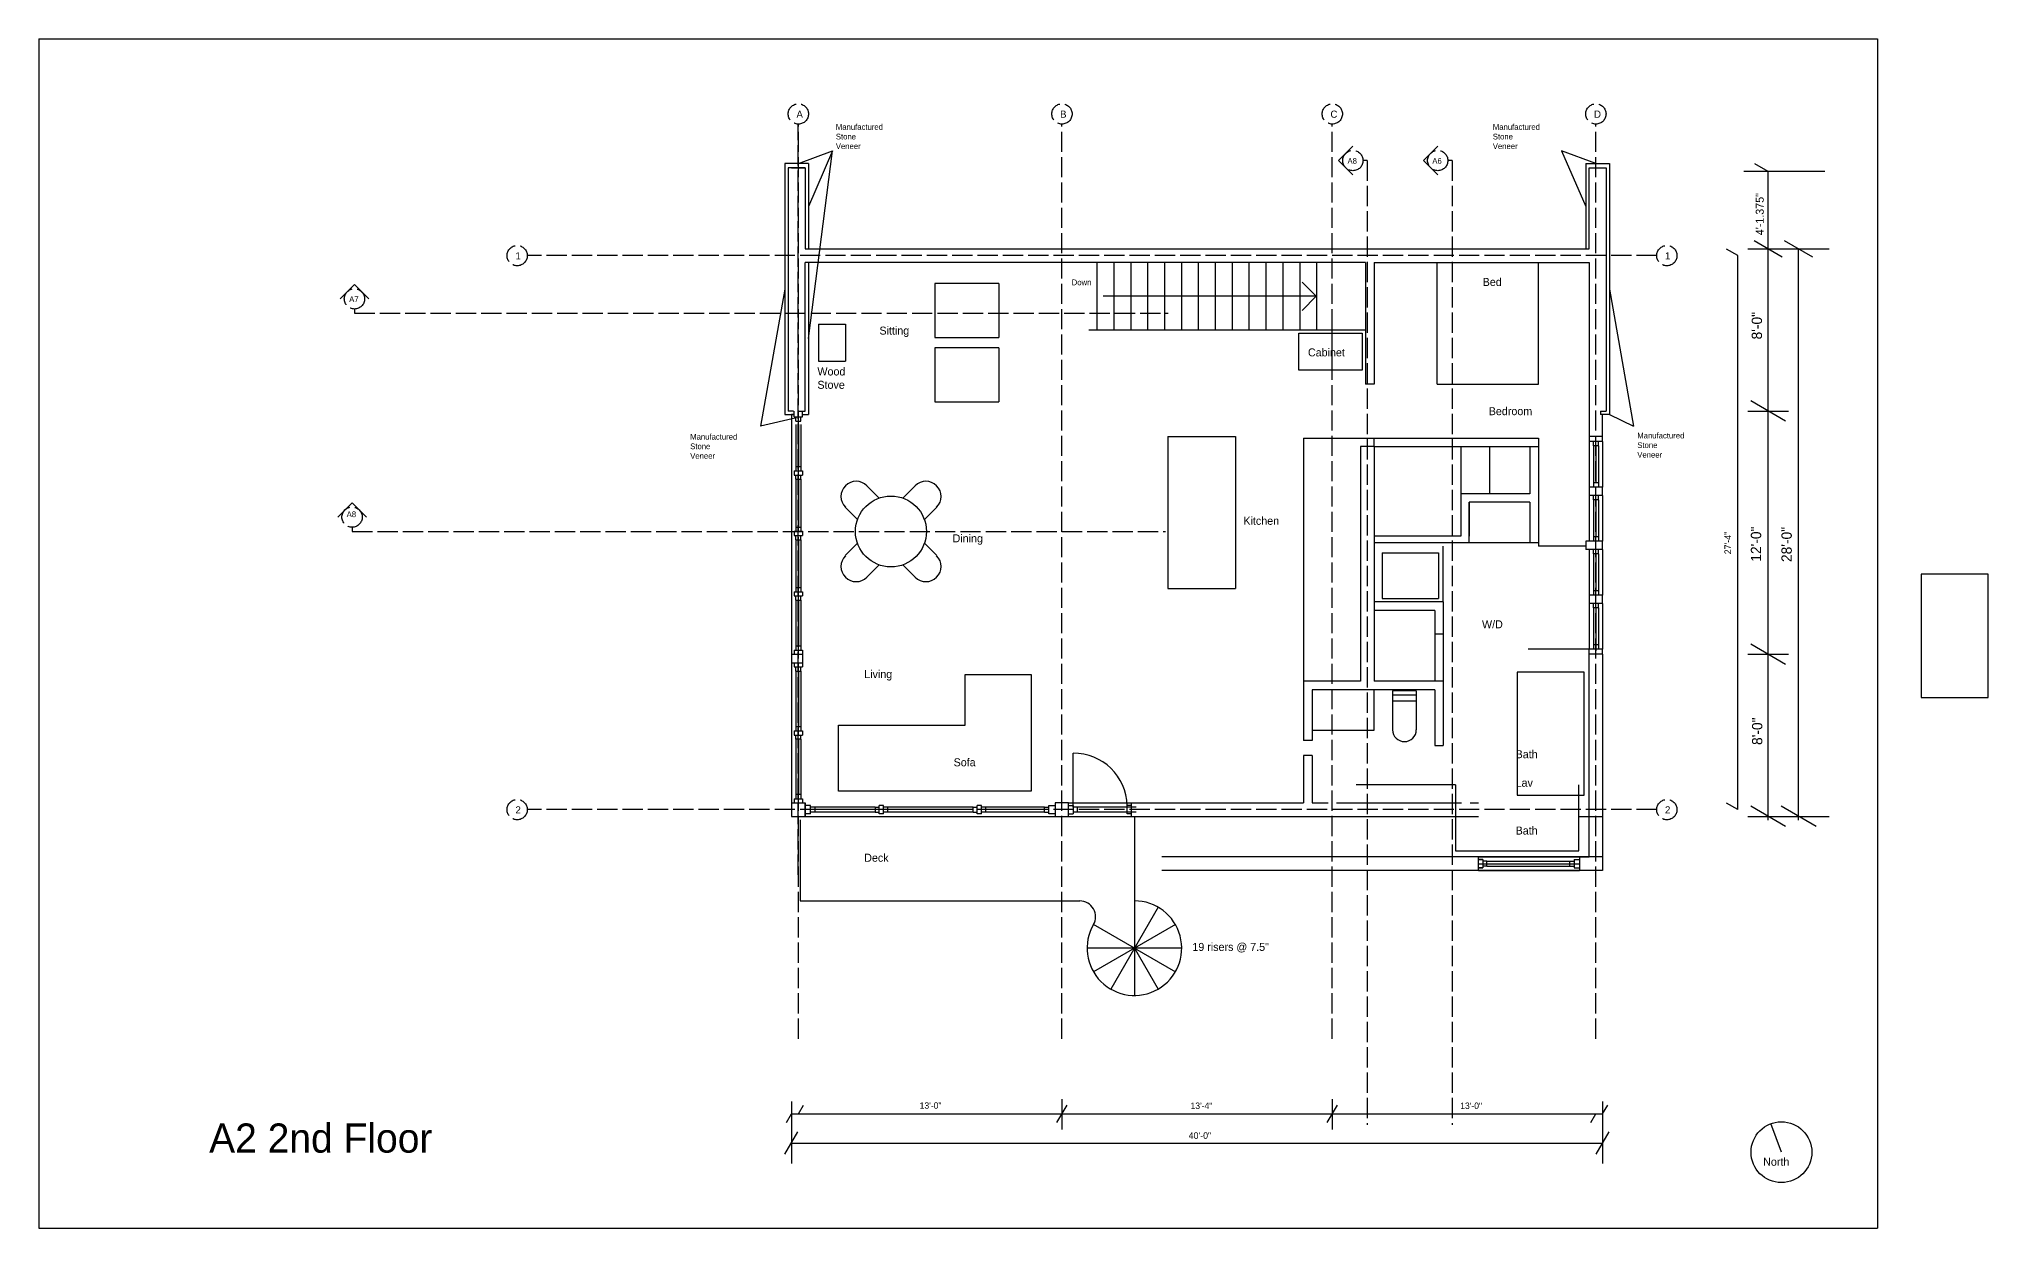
# Model space of a CAD drawing. Header units: inches. Extents: x -5028 to 8475, y 452 to 3434.
# Drawn here: x -5028 to -3875, y 1971 to 2675 of the extents above; entities that cross this region are included whole.
import ezdxf

# ---------------------------------------------------------------- set-up
doc = ezdxf.new("R2010")
doc.units = ezdxf.units.IN
doc.header["$MEASUREMENT"] = 0
doc.linetypes.add('ACAD_ISO02W100', pattern=[15, 12, -3])
for name, color, linetype in [('const', 7, 'Continuous'), ('e1', 7, 'Continuous'), ('e2', 251, 'Continuous'), ('glass', 172, 'Continuous'), ('grid', 252, 'ACAD_ISO02W100'), ('millwork', 253, 'Continuous'), ('sills', 105, 'Continuous'), ('stairs', 140, 'Continuous'), ('walls', 7, 'Continuous')]:
    doc.layers.add(name, color=color, linetype=linetype)

msp = doc.modelspace()

# ---------------------------------------------------------------- linework, layer by layer
for p, q in [((-5028.5, 2674.8), (-3940.5, 2674.8)), ((-5028.5, 2674.8), (-5028.5, 1970.8)), ((-3940.5, 2674.8), (-3940.5, 1970.8)), ((-5028.5, 1970.8), (-3940.5, 1970.8))]:
    msp.add_line(p, q)
at = {"layer": 'const'}
for p, q in [((-3971.6, 2596.3), (-4019.6, 2596.3)), ((-4005.1, 2596.3), (-4013.1, 2600.9)), ((-4005.1, 2212.3), (-4005.1, 2596.3)), ((-4023.1, 2546.5), (-4029.8, 2550.3)), ((-4017.1, 2550.5), (-3969.1, 2550.5)), ((-3996.8, 2545.7), (-4013.5, 2555.3)), ((-3978.8, 2545.7), (-3995.5, 2555.3)), ((-3987.1, 2212.3), (-3987.1, 2550.5)), ((-4023.1, 2218.5), (-4023.1, 2546.5)), ((-3994.8, 2448.5), (-4015.5, 2460.5)), ((-4017.1, 2454.5), (-3993.1, 2454.5)), ((-4017.1, 2310.5), (-3993.1, 2310.5)), ((-3994.8, 2304.5), (-4015.5, 2316.5)), ((-4023.1, 2218.5), (-4029.8, 2222.3)), ((-3994.8, 2208.5), (-4015.5, 2220.5)), ((-3976.8, 2208.5), (-3997.5, 2220.5)), ((-4017.1, 2214.5), (-3969.1, 2214.5)), ((-4583.1, 2045.7), (-4583.1, 2009.1)), ((-4579.1, 2038.4), (-4576.1, 2043.6)), ((-4426.1, 2033.2), (-4420.1, 2043.6)), ((-4266.1, 2033.2), (-4260.1, 2043.6)), ((-4103.1, 2045.7), (-4103.1, 2009.1)), ((-4103.1, 2038.4), (-4100.1, 2043.6)), ((-4586.1, 2033.2), (-4583.1, 2038.4)), ((-4583.1, 2038.4), (-4103.1, 2038.4)), ((-4110.1, 2033.2), (-4107.1, 2038.4)), ((-4587, 2014.5), (-4579.3, 2027.8)), ((-4583.1, 2021.1), (-4103.1, 2021.1)), ((-4107, 2014.5), (-4099.3, 2027.8))]:
    msp.add_line(p, q, dxfattribs=at)
at = {"layer": 'e1'}
for p, q in [((-4103.1, 2436.5), (-4103.1, 2452.5)), ((-4103.1, 2404.5), (-4103.1, 2409.5)), ((-4103.1, 2372.5), (-4103.1, 2377.5)), ((-4103.1, 2340.5), (-4103.1, 2345.5)), ((-4103.1, 2310.5), (-4111.1, 2310.5)), ((-4103.1, 2310.5), (-4103.1, 2313.5)), ((-4103.1, 2310.5), (-4103.1, 2214.5)), ((-4381.9, 2222.5), (-4280.1, 2222.5)), ((-4275.1, 2222.5), (-4265.6, 2222.5)), ((-4260.6, 2222.5), (-4186.6, 2222.5)), ((-4181.6, 2222.5), (-4176.6, 2222.5)), ((-4381.9, 2214.5), (-4176.6, 2214.5)), ((-4116.8, 2214.5), (-4103.1, 2214.5)), ((-4116.8, 2190.5), (-4111.1, 2190.5))]:
    msp.add_line(p, q, dxfattribs=at)
msp.add_circle((-3997.3, 2015.7), 18, dxfattribs=at)
at = {"layer": 'e2'}
for p, q in [((-4242.4, 2602.8), (-4244.9, 2602.8)), ((-4192.2, 2602.8), (-4194.7, 2602.8)), ((-4583.1, 2452.5), (-4583.1, 2310.5)), ((-4583.1, 2305.5), (-4583.1, 2222.5)), ((-4575.1, 2214.5), (-4427.2, 2214.5)), ((-4419.2, 2214.5), (-4381.9, 2214.5)), ((-4376.4, 2214.5), (-4267.2, 2214.5))]:
    msp.add_line(p, q, dxfattribs=at)
at = {"layer": 'glass'}
for p, q in [((-4580.6, 2446.6), (-4580.6, 2421.6)), ((-4577.6, 2446.6), (-4577.6, 2421.6)), ((-4108.6, 2434), (-4108.6, 2412)), ((-4105.6, 2434), (-4105.6, 2412)), ((-4580.6, 2414.1), (-4580.6, 2385.8)), ((-4577.6, 2414.1), (-4577.6, 2385.8)), ((-4108.6, 2402), (-4108.6, 2380)), ((-4105.6, 2402), (-4105.6, 2380)), ((-4580.6, 2378.3), (-4580.6, 2350)), ((-4577.6, 2378.3), (-4577.6, 2350)), ((-4108.6, 2370), (-4108.6, 2348)), ((-4105.6, 2370), (-4105.6, 2348)), ((-4580.6, 2342.5), (-4580.6, 2315.5)), ((-4577.6, 2342.5), (-4577.6, 2315.5)), ((-4108.6, 2338), (-4108.6, 2316)), ((-4105.6, 2338), (-4105.6, 2316)), ((-4580.6, 2300.5), (-4580.6, 2267.7)), ((-4577.6, 2300.5), (-4577.6, 2267.7)), ((-4580.6, 2260.2), (-4580.6, 2227.5)), ((-4577.6, 2260.2), (-4577.6, 2227.5)), ((-4533.7, 2220), (-4569.4, 2220)), ((-4533.7, 2217), (-4569.4, 2217)), ((-4475.7, 2220), (-4526.2, 2220)), ((-4475.7, 2217), (-4526.2, 2217)), ((-4433.4, 2220), (-4468.2, 2220)), ((-4433.4, 2217), (-4468.2, 2217)), ((-4379.2, 2220), (-4413.9, 2220)), ((-4379.2, 2217), (-4413.9, 2217)), ((-4171.6, 2188), (-4122.5, 2188)), ((-4171.6, 2185), (-4122.5, 2185))]:
    msp.add_line(p, q, dxfattribs=at)
at = {"layer": 'grid'}
for p, q in [((-4579.2, 2179.9), (-4579.2, 2624.4)), ((-4579.1, 2082.9), (-4579.1, 2624.4)), ((-4423.1, 2082.9), (-4423.1, 2624.4)), ((-4263.1, 2082.9), (-4263.1, 2624.4)), ((-4107.1, 2082.9), (-4107.1, 2624.4)), ((-4242.4, 2602.8), (-4242.4, 2031.9)), ((-4192.2, 2602.8), (-4192.2, 2031.9)), ((-4071.1, 2546.5), (-4739.5, 2546.5)), ((-4841.8, 2514.9), (-4841.8, 2512.5)), ((-4841.8, 2512.5), (-4360.3, 2512.5)), ((-4843.2, 2385.7), (-4843.2, 2383.2)), ((-4843.2, 2383.2), (-4361.8, 2383.2)), ((-4071.1, 2218.5), (-4739.5, 2218.5))]:
    msp.add_line(p, q, dxfattribs=at)
for centre in [(-4579.1, 2630.4), (-4423.1, 2630.4), (-4263.1, 2630.4), (-4107.1, 2630.4), (-4250.9, 2602.8), (-4200.7, 2602.8), (-4745.5, 2546.5), (-4065.1, 2546.5), (-4841.8, 2520.9), (-4843.2, 2391.7), (-4745.5, 2218.5), (-4065.1, 2218.5)]:
    msp.add_circle(centre, 6, dxfattribs=at)
at = {"layer": 'millwork'}
for p, q in [((-4579.1, 2601), (-4558.9, 2608.5)), ((-4558.9, 2608.5), (-4573.1, 2575.7)), ((-4573.1, 2497.5), (-4558.9, 2608.5)), ((-4107.1, 2601), (-4127.4, 2608.5)), ((-4127.4, 2608.5), (-4113.1, 2575.7)), ((-4111.1, 2550.5), (-4111.1, 2598.5)), ((-4201.1, 2470.5), (-4201.1, 2542.5)), ((-4141.1, 2470.5), (-4141.1, 2542.5)), ((-4587.1, 2526.7), (-4601.4, 2445.6)), ((-4498.4, 2530), (-4498.4, 2498)), ((-4460.4, 2530), (-4498.4, 2530)), ((-4460.4, 2530), (-4460.4, 2498)), ((-4099.1, 2526.7), (-4084.9, 2445.6)), ((-4567.1, 2506), (-4567.1, 2484)), ((-4567.1, 2506), (-4551.1, 2506)), ((-4551.1, 2506), (-4551.1, 2484)), ((-4498.4, 2498), (-4460.4, 2498)), ((-4460.4, 2492), (-4498.4, 2492)), ((-4498.4, 2492), (-4498.4, 2460)), ((-4460.4, 2492), (-4460.4, 2460)), ((-4265.6, 2502.5), (-4243.4, 2502.5)), ((-4567.1, 2484), (-4551.1, 2484)), ((-4201.1, 2470.5), (-4141.1, 2470.5)), ((-4498.4, 2460), (-4460.4, 2460)), ((-4580.1, 2450.5), (-4601.4, 2445.6)), ((-4579.1, 2446.6), (-4579.1, 2421.6)), ((-4099.1, 2452.5), (-4084.9, 2445.6)), ((-4360.4, 2439.5), (-4360.4, 2349.5)), ((-4360.4, 2439.5), (-4320.4, 2439.5)), ((-4320.4, 2439.5), (-4320.4, 2349.5)), ((-4280.1, 2438.5), (-4280.1, 2294.5)), ((-4280.1, 2438.5), (-4141.1, 2438.5)), ((-4238.4, 2433.5), (-4238.4, 2438.5)), ((-4141.1, 2438.5), (-4141.1, 2374.5)), ((-4111.1, 2436.5), (-4111.1, 2409.5)), ((-4107.1, 2434), (-4107.1, 2412)), ((-4103.1, 2436.5), (-4103.1, 2409.5)), ((-4238.4, 2433.5), (-4141.1, 2433.5)), ((-4187.1, 2433.5), (-4187.1, 2380.5)), ((-4170.1, 2433.5), (-4170.1, 2405.5)), ((-4146.1, 2433.5), (-4146.1, 2405.5)), ((-4579.1, 2414.1), (-4579.1, 2385.8)), ((-4538.6, 2410.3), (-4531.3, 2403)), ((-4509.9, 2410.3), (-4517.2, 2403)), ((-4146.1, 2405.5), (-4187.1, 2405.5)), ((-4146.1, 2400.5), (-4182.1, 2400.5)), ((-4182.1, 2400.5), (-4182.1, 2380.5)), ((-4182.1, 2376.5), (-4182.1, 2400.5)), ((-4146.1, 2400.5), (-4146.1, 2376.5)), ((-4111.1, 2404.5), (-4111.1, 2377.5)), ((-4107.1, 2402), (-4107.1, 2380)), ((-4103.1, 2404.5), (-4103.1, 2377.5)), ((-4551.3, 2397.5), (-4544, 2390.3)), ((-4497.2, 2397.5), (-4504.5, 2390.3)), ((-4579.1, 2378.3), (-4579.1, 2350)), ((-4551.3, 2368.9), (-4544, 2376.2)), ((-4497.2, 2368.9), (-4504.5, 2376.2)), ((-4187.1, 2380.5), (-4238.4, 2380.5)), ((-4141.1, 2376.5), (-4238.4, 2376.5)), ((-4233.6, 2370.5), (-4200.3, 2370.5)), ((-4233.6, 2370.5), (-4233.6, 2343.5)), ((-4200.3, 2370.5), (-4200.3, 2343.5)), ((-4197.4, 2341.5), (-4197.4, 2374.5)), ((-4113.1, 2374.5), (-4141.1, 2374.5)), ((-4111.1, 2372.5), (-4111.1, 2345.5)), ((-4107.1, 2370), (-4107.1, 2348)), ((-4103.1, 2372.5), (-4103.1, 2345.5)), ((-4538.6, 2356.2), (-4531.3, 2363.4)), ((-4509.9, 2356.2), (-4517.2, 2363.4)), ((-4579.1, 2342.5), (-4579.1, 2315.5)), ((-4360.4, 2349.5), (-4320.4, 2349.5)), ((-4233.6, 2343.5), (-4200.3, 2343.5)), ((-4111.1, 2340.5), (-4111.1, 2313.5)), ((-4107.1, 2338), (-4107.1, 2312.5)), ((-4107.1, 2338), (-4107.1, 2316)), ((-4103.1, 2340.5), (-4103.1, 2313.5)), ((-4202.4, 2322.5), (-4202.4, 2294.5)), ((-4197.4, 2322.5), (-4197.4, 2294.5)), ((-4111.1, 2313.5), (-4147.1, 2313.5)), ((-4579.1, 2300.5), (-4579.1, 2267.7)), ((-4238.4, 2265.5), (-4238.4, 2289.5)), ((-4227.4, 2288.8), (-4227.4, 2265.8)), ((-4213.4, 2288.8), (-4227.4, 2288.8)), ((-4227.4, 2286.5), (-4213.4, 2286.5)), ((-4213.4, 2288.8), (-4213.4, 2265.8)), ((-4213.4, 2282.8), (-4227.4, 2282.8)), ((-4275.1, 2265.5), (-4238.4, 2265.5)), ((-4579.1, 2260.2), (-4579.1, 2227.5)), ((-4416.4, 2220), (-4416.4, 2252)), ((-4190.2, 2233.2), (-4248.9, 2233.2)), ((-4533.7, 2218.5), (-4569.4, 2218.5)), ((-4475.7, 2218.5), (-4526.2, 2218.5)), ((-4433.4, 2218.5), (-4468.2, 2218.5)), ((-4578.1, 2212.5), (-4578.1, 2164.5)), ((-4380.2, 2214.5), (-4380.2, 2163)), ((-4176.6, 2190.5), (-4116.8, 2190.5)), ((-4176.6, 2186.5), (-4116.9, 2186.5)), ((-4176.6, 2182.5), (-4116.8, 2182.5)), ((-4578.1, 2164.5), (-4412.5, 2164.5)), ((-4366.2, 2160.7), (-4380.2, 2136.5)), ((-4380.2, 2136.5), (-4404.4, 2150.5)), ((-4355.9, 2150.5), (-4380.2, 2136.5)), ((-4352.2, 2136.5), (-4408.2, 2136.5)), ((-4380.2, 2136.5), (-4404.4, 2122.5)), ((-4380.2, 2136.5), (-4394.2, 2112.2)), ((-4380.2, 2136.5), (-4355.9, 2122.5)), ((-4380.2, 2136.5), (-4366.2, 2112.2))]:
    msp.add_line(p, q, dxfattribs=at)
for points in [[(-4282.9, 2478.7), (-4282.9, 2500.7), (-4245.4, 2500.7), (-4245.4, 2478.7), (-4282.9, 2478.7)], [(-4441.4, 2229.5), (-4555.4, 2229.5), (-4555.4, 2268.5), (-4480.4, 2268.5), (-4480.4, 2298.5), (-4441.4, 2298.5), (-4441.4, 2229.5)], [(-4190.2, 2233.2), (-4190.2, 2194.2), (-4117.2, 2194.2), (-4117.2, 2233.2)]]:
    msp.add_lwpolyline(points, dxfattribs=at)
for centre, radius, start, end in [((-4544.9, 2403.9), 9, 45, 225), ((-4503.6, 2403.9), 9, 315, 135), ((-4544.9, 2362.5), 9, 135, 315), ((-4503.6, 2362.5), 9, 225, 45), ((-4220.4, 2265.8), 7, 180, 0), ((-4416.4, 2220), 32, 1.7908, 90), ((-4412.5, 2155.1), 9.33, 330, 90), ((-4380.2, 2136.5), 28, 150, 90)]:
    msp.add_arc(centre, radius, start, end, dxfattribs=at)
at = {"layer": 'sills'}
msp.add_line((-4419.2, 2222.5), (-4381.9, 2222.5), dxfattribs=at)
at = {"layer": 'stairs'}
for p, q in [((-4402.2, 2502.5), (-4402.2, 2542.5)), ((-4392.2, 2502.5), (-4392.2, 2542.5)), ((-4382.2, 2502.5), (-4382.2, 2542.5)), ((-4372.2, 2502.5), (-4372.2, 2542.5)), ((-4362.2, 2502.5), (-4362.2, 2542.5)), ((-4352.2, 2502.5), (-4352.2, 2542.5)), ((-4342.2, 2502.5), (-4342.2, 2542.5)), ((-4332.2, 2502.5), (-4332.2, 2542.5)), ((-4322.2, 2502.5), (-4322.2, 2542.5)), ((-4312.2, 2502.5), (-4312.2, 2542.5)), ((-4302.2, 2502.5), (-4302.2, 2542.5)), ((-4292.2, 2502.5), (-4292.2, 2542.5)), ((-4282.2, 2502.5), (-4282.2, 2542.5)), ((-4272.2, 2502.5), (-4272.2, 2542.5)), ((-4407.2, 2502.5), (-4265.6, 2502.5))]:
    msp.add_line(p, q, dxfattribs=at)
at = {"layer": 'walls'}
for p, q in [((-4250.9, 2611.3), (-4259.4, 2602.8)), ((-4200.7, 2611.3), (-4209.2, 2602.8)), ((-4587.1, 2601), (-4587.1, 2452.5)), ((-4573.1, 2601), (-4587.1, 2601)), ((-4575.1, 2598.5), (-4585.1, 2598.5)), ((-4585.1, 2598.5), (-4585.1, 2454.5)), ((-4583.1, 2598.5), (-4575.1, 2598.5)), ((-4575.1, 2598.5), (-4575.1, 2550.5)), ((-4573.1, 2601), (-4573.1, 2550.5)), ((-4250.9, 2594.3), (-4259.4, 2602.8)), ((-4200.7, 2594.3), (-4209.2, 2602.8)), ((-4113.1, 2601), (-4113.1, 2550.5)), ((-4113.1, 2601), (-4099.1, 2601)), ((-4111.1, 2598.5), (-4101.1, 2598.5)), ((-4101.1, 2598.5), (-4101.1, 2454.5)), ((-4099.1, 2601), (-4099.1, 2452.5)), ((-4575.1, 2550.5), (-4111.1, 2550.5)), ((-4575.1, 2454.5), (-4575.1, 2542.5)), ((-4243.4, 2542.5), (-4575.1, 2542.5)), ((-4573.1, 2542.5), (-4573.1, 2452.5)), ((-4243.4, 2542.5), (-4243.4, 2470.5)), ((-4238.4, 2542.5), (-4111.1, 2542.5)), ((-4238.4, 2542.5), (-4238.4, 2470.5)), ((-4111.1, 2542.5), (-4111.1, 2436.5)), ((-4850.2, 2520.9), (-4841.8, 2529.4)), ((-4833.3, 2520.9), (-4841.8, 2529.4)), ((-4272.6, 2522.5), (-4281, 2530.9)), ((-4272.6, 2522.5), (-4398.7, 2522.5)), ((-4272.6, 2522.5), (-4281, 2514)), ((-4263.1, 2478.5), (-4263.1, 2510.5)), ((-4238.4, 2470.5), (-4243.4, 2470.5)), ((-4587.1, 2452.5), (-4581.9, 2452.5)), ((-4581.9, 2454.5), (-4585.1, 2454.5)), ((-4581.6, 2452.5), (-4583.1, 2452.5)), ((-4581.6, 2451.1), (-4581.6, 2454.5)), ((-4581.6, 2451.1), (-4576.6, 2451.1)), ((-4580.6, 2448.6), (-4580.6, 2451.1)), ((-4580.6, 2448.6), (-4577.6, 2448.6)), ((-4578.6, 2454.5), (-4575.1, 2454.5)), ((-4577.6, 2448.6), (-4577.6, 2451.1)), ((-4576.6, 2451.1), (-4576.6, 2454.5)), ((-4576.6, 2452.5), (-4573.1, 2452.5)), ((-4104.4, 2454.5), (-4101.1, 2454.5)), ((-4104.4, 2454.5), (-4104.4, 2452.5)), ((-4099.1, 2452.5), (-4104.4, 2452.5)), ((-4103.1, 2439.5), (-4111.1, 2439.5)), ((-4103.1, 2436.5), (-4111.1, 2436.5)), ((-4108.6, 2434), (-4108.6, 2436.5)), ((-4105.6, 2434), (-4108.6, 2434)), ((-4105.6, 2434), (-4105.6, 2436.5)), ((-4246.4, 2433.5), (-4246.4, 2294.5)), ((-4238.4, 2433.5), (-4246.4, 2433.5)), ((-4238.4, 2433.5), (-4238.4, 2294.5)), ((-4581.6, 2419.1), (-4576.6, 2419.1)), ((-4581.6, 2419.1), (-4581.6, 2416.6)), ((-4581.6, 2416.6), (-4576.6, 2416.6)), ((-4580.6, 2421.6), (-4580.6, 2419.1)), ((-4580.6, 2421.6), (-4577.6, 2421.6)), ((-4580.6, 2414.1), (-4580.6, 2416.6)), ((-4580.6, 2414.1), (-4577.6, 2414.1)), ((-4577.6, 2421.6), (-4577.6, 2419.1)), ((-4577.6, 2414.1), (-4577.6, 2416.6)), ((-4576.6, 2419.1), (-4576.6, 2416.6)), ((-4105.6, 2412), (-4108.6, 2412)), ((-4108.6, 2412), (-4108.6, 2409.5)), ((-4105.6, 2412), (-4105.6, 2409.5)), ((-4851.7, 2391.7), (-4843.2, 2400.2)), ((-4834.7, 2391.7), (-4843.2, 2400.2)), ((-4111.1, 2409.5), (-4111.1, 2404.5)), ((-4103.1, 2409.5), (-4111.1, 2409.5)), ((-4103.1, 2404.5), (-4111.1, 2404.5)), ((-4108.6, 2402), (-4108.6, 2404.5)), ((-4105.6, 2402), (-4108.6, 2402)), ((-4105.6, 2402), (-4105.6, 2404.5)), ((-4581.6, 2383.3), (-4576.6, 2383.3)), ((-4581.6, 2383.3), (-4581.6, 2380.8)), ((-4581.6, 2380.8), (-4576.6, 2380.8)), ((-4580.6, 2385.8), (-4580.6, 2383.3)), ((-4580.6, 2385.8), (-4577.6, 2385.8)), ((-4580.6, 2378.3), (-4580.6, 2380.8)), ((-4580.6, 2378.3), (-4577.6, 2378.3)), ((-4577.6, 2385.8), (-4577.6, 2383.3)), ((-4577.6, 2378.3), (-4577.6, 2380.8)), ((-4576.6, 2383.3), (-4576.6, 2380.8)), ((-4113.1, 2377.5), (-4113.1, 2372.5)), ((-4103.1, 2377.5), (-4113.1, 2377.5)), ((-4105.6, 2380), (-4108.6, 2380)), ((-4108.6, 2380), (-4108.6, 2377.5)), ((-4105.6, 2380), (-4105.6, 2377.5)), ((-4103.1, 2372.5), (-4113.1, 2372.5)), ((-4108.6, 2370), (-4108.6, 2372.5)), ((-4105.6, 2370), (-4108.6, 2370)), ((-4105.6, 2370), (-4105.6, 2372.5)), ((-4581.6, 2347.5), (-4576.6, 2347.5)), ((-4581.6, 2347.5), (-4581.6, 2345)), ((-4581.6, 2345), (-4576.6, 2345)), ((-4580.6, 2350), (-4580.6, 2347.5)), ((-4580.6, 2350), (-4577.6, 2350)), ((-4580.6, 2342.5), (-4580.6, 2345)), ((-4580.6, 2342.5), (-4577.6, 2342.5)), ((-4577.6, 2350), (-4577.6, 2347.5)), ((-4577.6, 2342.5), (-4577.6, 2345)), ((-4576.6, 2347.5), (-4576.6, 2345)), ((-4103.1, 2345.5), (-4111.1, 2345.5)), ((-4111.1, 2345.5), (-4111.1, 2340.5)), ((-4105.6, 2348), (-4108.6, 2348)), ((-4108.6, 2348), (-4108.6, 2345.5)), ((-4105.6, 2348), (-4105.6, 2345.5)), ((-4197.4, 2341.5), (-4238.4, 2341.5)), ((-4202.4, 2336.5), (-4238.4, 2336.5)), ((-4202.4, 2336.5), (-4202.4, 2322.5)), ((-4197.4, 2341.5), (-4197.4, 2322.5)), ((-4103.1, 2340.5), (-4111.1, 2340.5)), ((-4108.6, 2338), (-4108.6, 2340.5)), ((-4105.6, 2338), (-4108.6, 2338)), ((-4105.6, 2338), (-4105.6, 2340.5)), ((-4197.4, 2322.5), (-4202.4, 2322.5)), ((-4583.1, 2310.5), (-4576.6, 2310.5)), ((-4583.1, 2310.5), (-4583.1, 2305.5)), ((-4581.6, 2313), (-4576.6, 2313)), ((-4581.6, 2313), (-4581.6, 2310.5)), ((-4580.6, 2315.5), (-4577.6, 2315.5)), ((-4580.6, 2315.5), (-4580.6, 2313)), ((-4577.6, 2315.5), (-4577.6, 2313)), ((-4576.6, 2313), (-4576.6, 2303)), ((-4111.1, 2190.5), (-4111.1, 2313.5)), ((-4103.1, 2313.5), (-4111.1, 2313.5)), ((-4105.6, 2316), (-4108.6, 2316)), ((-4108.6, 2316), (-4108.6, 2313.5)), ((-4105.6, 2316), (-4105.6, 2313.5)), ((-4583.1, 2305.5), (-4576.6, 2305.5)), ((-4581.6, 2305.5), (-4581.6, 2303)), ((-4581.6, 2303), (-4576.6, 2303)), ((-4580.6, 2300.5), (-4580.6, 2303)), ((-4580.6, 2300.5), (-4577.6, 2300.5)), ((-4577.6, 2300.5), (-4577.6, 2303)), ((-4246.4, 2294.5), (-4280.1, 2294.5)), ((-4280.1, 2294.5), (-4280.1, 2259.5)), ((-4202.4, 2289.5), (-4275.1, 2289.5)), ((-4275.1, 2289.5), (-4275.1, 2259.5)), ((-4197.4, 2294.5), (-4238.4, 2294.5)), ((-4202.4, 2289.5), (-4202.4, 2256.5)), ((-4197.4, 2294.5), (-4197.4, 2256.5)), ((-4581.6, 2265.2), (-4576.6, 2265.2)), ((-4581.6, 2265.2), (-4581.6, 2262.7)), ((-4581.6, 2262.7), (-4576.6, 2262.7)), ((-4580.6, 2267.7), (-4580.6, 2265.2)), ((-4580.6, 2267.7), (-4577.6, 2267.7)), ((-4580.6, 2260.2), (-4580.6, 2262.7)), ((-4577.6, 2267.7), (-4577.6, 2265.2)), ((-4577.6, 2260.2), (-4577.6, 2262.7)), ((-4576.6, 2265.2), (-4576.6, 2262.7)), ((-4577.6, 2260.2), (-4580.6, 2260.2)), ((-4275.1, 2259.5), (-4280.1, 2259.5)), ((-4280.1, 2250.5), (-4280.1, 2222.5)), ((-4275.1, 2250.5), (-4280.1, 2250.5)), ((-4275.1, 2250.5), (-4275.1, 2222.5)), ((-4202.4, 2256.5), (-4197.4, 2256.5)), ((-4577.6, 2227.5), (-4580.6, 2227.5)), ((-4580.6, 2227.5), (-4580.6, 2225)), ((-4577.6, 2227.5), (-4577.6, 2225)), ((-4583.1, 2222.5), (-4575.1, 2222.5)), ((-4583.1, 2222.5), (-4583.1, 2214.5)), ((-4581.6, 2225), (-4576.6, 2225)), ((-4581.6, 2225), (-4581.6, 2222.5)), ((-4576.6, 2225), (-4576.6, 2222.5)), ((-4575.1, 2222.5), (-4575.1, 2214.5)), ((-4575.1, 2214.5), (-4575.1, 2222.5)), ((-4571.9, 2221), (-4575.1, 2221)), ((-4571.9, 2216), (-4575.1, 2216)), ((-4571.9, 2216), (-4571.9, 2221)), ((-4569.4, 2220), (-4571.9, 2220)), ((-4569.4, 2217), (-4571.9, 2217)), ((-4569.4, 2220), (-4569.4, 2217)), ((-4533.7, 2220), (-4531.2, 2220)), ((-4533.7, 2220), (-4533.7, 2217)), ((-4533.7, 2217), (-4531.2, 2217)), ((-4531.2, 2216), (-4531.2, 2221)), ((-4528.7, 2221), (-4531.2, 2221)), ((-4528.7, 2216), (-4531.2, 2216)), ((-4528.7, 2216), (-4528.7, 2221)), ((-4526.2, 2220), (-4528.7, 2220)), ((-4526.2, 2217), (-4528.7, 2217)), ((-4526.2, 2217), (-4526.2, 2220)), ((-4475.7, 2220), (-4473.2, 2220)), ((-4475.7, 2217), (-4475.7, 2220)), ((-4475.7, 2217), (-4473.2, 2217)), ((-4473.2, 2216), (-4473.2, 2221)), ((-4470.7, 2221), (-4473.2, 2221)), ((-4470.7, 2216), (-4473.2, 2216)), ((-4470.7, 2216), (-4470.7, 2221)), ((-4468.2, 2220), (-4470.7, 2220)), ((-4468.2, 2217), (-4470.7, 2217)), ((-4468.2, 2217), (-4468.2, 2220)), ((-4433.4, 2217), (-4433.4, 2220)), ((-4433.4, 2220), (-4430.9, 2220)), ((-4433.4, 2217), (-4430.9, 2217)), ((-4430.9, 2216), (-4430.9, 2221)), ((-4430.9, 2221), (-4427.2, 2221)), ((-4427.2, 2216), (-4430.9, 2216)), ((-4419.2, 2222.5), (-4427.2, 2222.5)), ((-4427.2, 2222.5), (-4427.2, 2214.5)), ((-4419.2, 2214.5), (-4419.2, 2222.5)), ((-4419.2, 2221), (-4416.4, 2221)), ((-4419.2, 2216), (-4416.4, 2216)), ((-4416.4, 2221), (-4416.4, 2217)), ((-4413.9, 2220), (-4416.4, 2220)), ((-4413.9, 2217), (-4416.4, 2217)), ((-4416.4, 2217), (-4416.4, 2216)), ((-4413.9, 2217), (-4413.9, 2220)), ((-4381.9, 2221), (-4384.4, 2221)), ((-4384.4, 2216), (-4384.4, 2221)), ((-4381.9, 2216), (-4384.4, 2216)), ((-4381.9, 2214.5), (-4381.9, 2222.5)), ((-4381.9, 2222.5), (-4376.4, 2222.5)), ((-4583.1, 2214.5), (-4575.1, 2214.5)), ((-4427.2, 2214.5), (-4419.2, 2214.5)), ((-4381.9, 2214.5), (-4376.4, 2214.5)), ((-4103.1, 2214.5), (-4103.1, 2182.5)), ((-4103.1, 2190.5), (-4364, 2190.5)), ((-4103.1, 2182.5), (-4364, 2182.5)), ((-4176.6, 2182.5), (-4176.6, 2190.5)), ((-4176.6, 2189), (-4174.1, 2189)), ((-4174.1, 2189), (-4176.6, 2189)), ((-4176.6, 2184), (-4174.1, 2184)), ((-4174.1, 2184), (-4176.6, 2184)), ((-4174.1, 2189), (-4174.1, 2184)), ((-4171.6, 2188), (-4174.1, 2188)), ((-4171.6, 2185), (-4174.1, 2185)), ((-4171.6, 2185), (-4171.6, 2188)), ((-4171.6, 2185), (-4171.6, 2188)), ((-4122.5, 2185), (-4122.5, 2188)), ((-4122.5, 2188), (-4120, 2188)), ((-4122.5, 2185), (-4120, 2185)), ((-4120, 2189), (-4120, 2184)), ((-4120, 2189), (-4116.8, 2189)), ((-4120, 2184), (-4116.8, 2184)), ((-4116.8, 2190.5), (-4116.8, 2182.5)), ((-4380.2, 2164.5), (-4380.2, 2108.5)), ((-4423.1, 2047), (-4423.1, 2029.1)), ((-4263.1, 2047), (-4263.1, 2029.1)), ((-3997.3, 2015.7), (-4003.5, 2032.6))]:
    msp.add_line(p, q, dxfattribs=at)
for points in [[(-3914.5, 2284.9), (-3875, 2284.9), (-3875, 2357.9), (-3914.5, 2357.9), (-3914.5, 2284.9)], [(-4153.6, 2227), (-4114.1, 2227), (-4114.1, 2300), (-4153.6, 2300), (-4153.6, 2227)]]:
    msp.add_lwpolyline(points, dxfattribs=at)
msp.add_circle((-4524.3, 2383.2), 21, dxfattribs=at)

# ---------------------------------------------------------------- texts
at = {"layer": 'const', "attachment_point": 1}
for s, insert, char_height, width in [('A', (-4580.2, 2632.4), 4.26, 1625.197), ('B', (-4424.2, 2632.4), 4.26, 1625.197), ('C', (-4264.2, 2632.4), 4.26, 1625.197), ('D', (-4108.2, 2632.4), 4.26, 1625.197), ('\\pt3.4098;Manufactured^JStone^JVeneer', (-4556.9, 2624.4), 3.41, 1300.158), ('\\pt3.4098;Manufactured^JStone^JVeneer', (-4168.1, 2624.4), 3.41, 1300.158), ('A8', (-4254.1, 2604.3), 3.41, 1300.158), ('A6', (-4203.9, 2604.3), 3.41, 1300.158), ('1', (-4746.5, 2548.5), 4.26, 1625.197), ('1', (-4066.2, 2548.5), 4.26, 1625.197), ('\\pt3.4098;Down', (-4417.3, 2532.4), 3.41, 1300.158), ('Bed', (-4174.1, 2533.3), 4.74, 1805.775), ('A7', (-4844.9, 2522.4), 3.41, 1300.158), ('Sitting', (-4531.1, 2504.5), 4.74, 1805.775), ('Cabinet', (-4277.5, 2491.6), 4.74, 1805.775), ('Wood^JStove', (-4567.8, 2480.3), 4.736, 1805.775), ('\\PBedroom', (-4170.5, 2464.7), 4.74, 1805.775), ('\\pt3.4098;Manufactured^JStone^JVeneer', (-4643.1, 2441), 3.41, 1300.158), ('\\pt3.4098;Manufactured^JStone^JVeneer', (-4082.6, 2441.7), 3.41, 1300.158), ('A8', (-4846.4, 2395.1), 3.41, 1300.158), ('\\PKitchen', (-4315.7, 2399.8), 4.74, 1805.775), ('\\PDining', (-4487.8, 2389.4), 4.74, 1805.775), ('W/D', (-4174.5, 2330.6), 4.74, 1805.775), ('Living', (-4540.1, 2301.1), 4.74, 1805.775), ('Bath', (-4154.6, 2253.7), 4.74, 1805.775), ('Sofa', (-4487.2, 2248.9), 4.74, 1805.775), ('Lav', (-4154.6, 2236.8), 4.74, 1805.775), ('2', (-4746.5, 2220.5), 4.26, 1625.197), ('2', (-4066.2, 2220.5), 4.26, 1625.197), ('Bath', (-4154.6, 2208.5), 4.74, 1805.775), ('Deck', (-4540.1, 2192.4), 4.74, 1805.775), ('19 risers @ 7.5"', (-4345.9, 2139.6), 4.736, 1805.775), ('13\'-0"', (-4507.3, 2045.2), 3.79, 1444.62), ('13\'-4"', (-4347, 2045.1), 3.79, 1444.62), ('13\'-0"', (-4187.4, 2045.1), 3.79, 1444.62), ('A2 2nd Floor', (-4927.8, 2032.7), 17.262, 6582.049), ('40\'-0"', (-4348.1, 2027.5), 3.91, 1491.22), ('North', (-4008.1, 2012.4), 4.74, 1805.775)]:
    msp.add_mtext(s, dxfattribs=dict(at, insert=insert, char_height=char_height, width=width))
at = {"layer": 'const', "attachment_point": 1, "rotation": 90}
for s, insert, char_height, width in [('4\'-1.375"', (-4012.5, 2558.6), 4.74, 1805.775), ('8\'-0"', (-4014.9, 2496.9), 6.11, 2330.032), ('27\'-4"', (-4031, 2369.7), 3.91, 1491.22), ('12\'-0"', (-4015.4, 2365.3), 6.11, 2330.032), ('28\'-0"', (-3997.3, 2365.1), 6.11, 2330.032), ('8\'-0"', (-4014.7, 2256.8), 6.11, 2330.032)]:
    msp.add_mtext(s, dxfattribs=dict(at, insert=insert, char_height=char_height, width=width))

doc.saveas('drawing.dxf')
